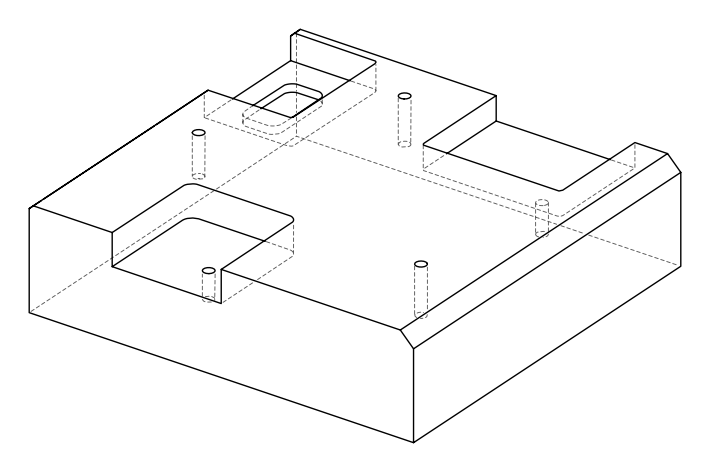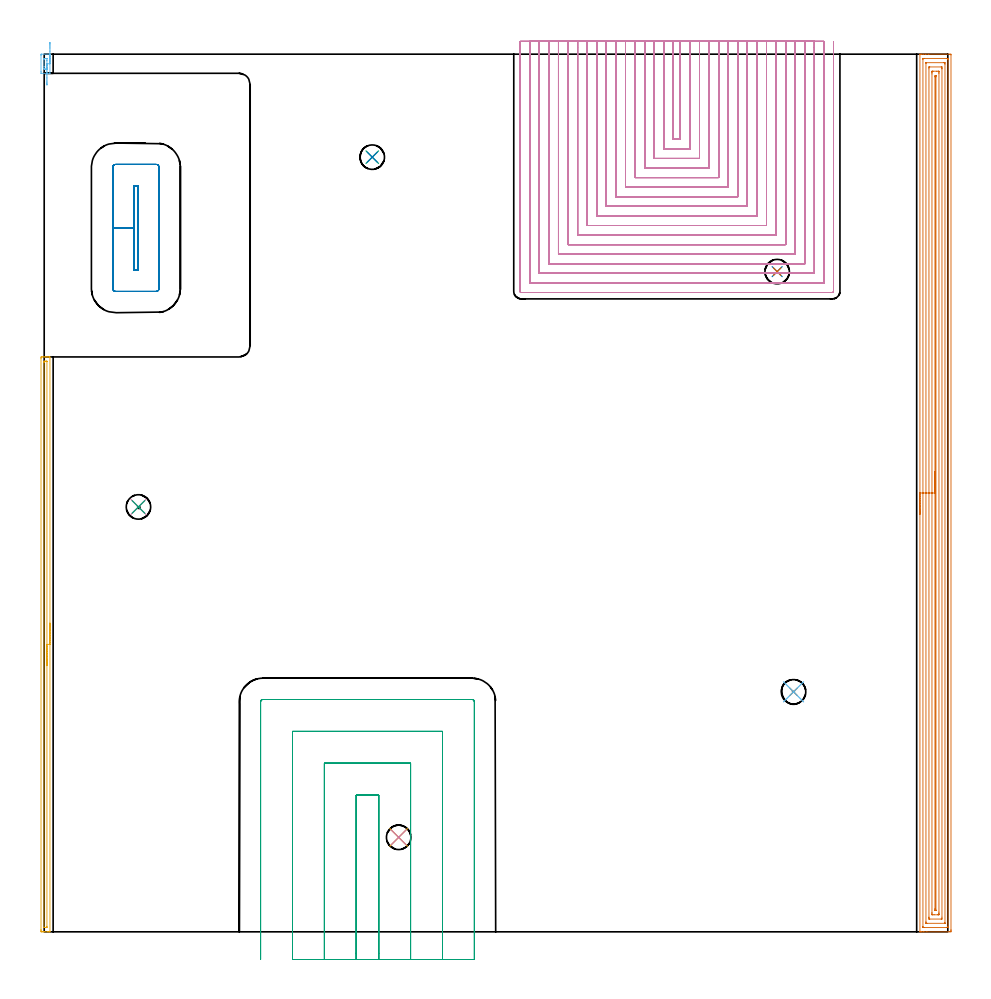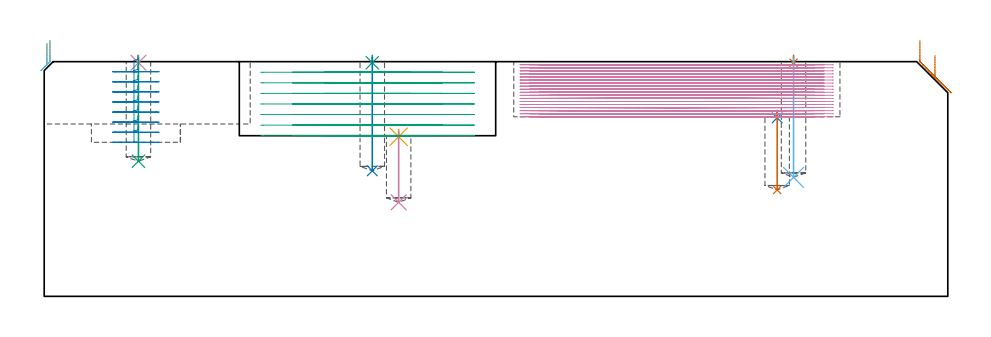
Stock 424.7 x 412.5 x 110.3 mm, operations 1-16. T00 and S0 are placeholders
(PLAN: 17 operations, 5 tool changes, 353.3 min)
(1 SPOT_DRILL | STEP1POCKET | NXT0321_9005460120000 | 0.03 min | 2 mm3)
(2 SPOT_DRILL_1 | STEP1POCKET_1 | NXT0321_9005460120000 | 0.03 min | 2819 mm3)
(3 SPOT_DRILL_2 | STEP1POCKET_2 | NXT0321_9005460120000 | 0.03 min | 1 mm3)
(4 SPOT_DRILL_3 | STEP1POCKET_3 | NXT0321_9005460120000 | 0.03 min | 1 mm3)
(5 SPOT_DRILL_4 | STEP1POCKET_4 | NXT0321_9005460120000 | 0.04 min | 3821 mm3)
(6 DRILL_BLIND_HOLE_INTO_CENTER | STEP1POCKET | NXT0301_086 | 0.23 min | 5484 mm3)
(7 DRILL_BLIND_HOLE_INTO_CENTER_1 | STEP1POCKET_1 | NXT0301_086 | 0.15 min | 3498 mm3)
(8 DRILL_BLIND_HOLE_INTO_CENTER_2 | STEP1POCKET_2 | NXT0301_086 | 0.21 min | 5160 mm3)
(9 DRILL_BLIND_HOLE_INTO_CENTER_3 | STEP1POCKET_3 | NXT0301_086 | 0.2 min | 4694 mm3)
(10 DRILL_BLIND_HOLE_INTO_CENTER_4 | STEP1POCKET_4 | NXT0301_086 | 0.14 min | 3181 mm3)
(11 AREA_MILL | FG_CHAMFER_SURFACE | UGT0205_001 | 4.49 min | 2407 mm3)
(12 AREA_MILL_1 | FG_CHAMFER_SURFACE_1 | UGT0205_001 | 0.31 min | 106 mm3)
(13 AREA_MILL_2 | FG_CHAMFER_SURFACE_2 | UGT0205_001 | 20 min | 43965 mm3)
(14 MILL_RECTANGULAR_POCKET | POCKET_RECTANGULAR_STRAIGHT | UGT0201_094 | Follow Part, ap 5, ae 75% | 5.05 min | 122067 mm3)
(15 MILL_SLOT | SLOT_PARTIAL_RECTANGULAR | UGT0201_094 | Follow Part, ap 5, ae 75% | 19.3 min | 494162 mm3)
(16 MILL_SLOT_1 | SLOT_PARTIAL_RECTANGULAR_1 | NXT0201_008 | Follow Part, ap 1.5, ae 75% | 237.23 min | 453606 mm3)
(17 MILL_SLOT_2 | SLOT_PARTIAL_RECTANGULAR_2 | NXT0201_013 | Follow Part, ap 2.5, ae 75% | 65.87 min | 283381 mm3)
(TOOL NXT0321_9005460120000 | NC Spot Drill, 142deg, 12mm, Carbide, Uncoated | D12 PA142 FL30 Z2)
(TOOL NXT0301_086 | Carbide Drill 11.5mm [860.1-1150-035A1-MM 2214] | D11.5 PA140 FL55 Z2)
(TOOL UGT0205_001 | Chamfer Mill 20 x 3 x 45 deg. | D20 FL50 Z2)
(TOOL UGT0201_094 | End mill 20 mm | D20 FL38 Z4)
(TOOL NXT0201_008 | ENDMILL 6mm [2P460-0600-NA 1630] | D6 FL26 Z6)
(TOOL NXT0201_013 | ENDMILL 10mm | D10 FL30 Z4)
(OP 1 SPOT_DRILL)
G17 G21 G94 G90
T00 M6
G54
G17 G0 G90 X352.2 Y112.8 S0 M3
G43 Z120.3 H0
G94 G81 G98 Z109.805 F250. R113.3
G80
M5
M2
(OP 2 SPOT_DRILL_1)
G17 G21 G94 G90
T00 M6
G54
G17 G0 G90 X344.5 Y310.3 S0 M3
G43 Z120.3 H0
G94 G81 G98 Z83.905 F250. R87.4
G80
M5
M2
(OP 3 SPOT_DRILL_2)
G17 G21 G94 G90
T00 M6
G54
G17 G0 G90 X154.2 Y364.1 S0 M3
G43 Z120.3 H0
G94 G81 G98 Z109.805 F250. R113.3
G80
M5
M2
(OP 4 SPOT_DRILL_3)
G17 G21 G94 G90
T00 M6
G54
G17 G0 G90 X44.3 Y199.7 S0 M3
G43 Z120.3 H0
G94 G81 G98 Z109.805 F250. R113.3
G80
M5
M2
(OP 5 SPOT_DRILL_4)
G17 G21 G94 G90
T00 M6
G54
G17 G0 G90 X166.6 Y44.4 S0 M3
G43 Z120.3 H0
G94 G81 G98 Z75.005 F250. R78.5
G80
M5
M2
(OP 6 DRILL_BLIND_HOLE_INTO_CENTER)
G17 G21 G94 G90
T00 M6
G54
G17 G0 G90 X352.2 Y112.8 S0 M3
G43 Z120.3 H1
G94 G81 G98 Z55.9 F250. R112.3
G80
M5
M2
(OP 7 DRILL_BLIND_HOLE_INTO_CENTER_1)
G17 G21 G94 G90
T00 M6
G54
G17 G0 G90 X344.5 Y310.3 S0 M3
G43 Z120.3 H1
G94 G81 G98 Z50. F250. R86.4
G80
M5
M2
(OP 8 DRILL_BLIND_HOLE_INTO_CENTER_2)
G17 G21 G94 G90
T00 M6
G54
G17 G0 G90 X154.2 Y364.1 S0 M3
G43 Z120.3 H1
G94 G81 G98 Z59. F250. R112.3
G80
M5
M2
(OP 9 DRILL_BLIND_HOLE_INTO_CENTER_3)
G17 G21 G94 G90
T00 M6
G54
G17 G0 G90 X44.3 Y199.7 S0 M3
G43 Z120.3 H1
G94 G81 G98 Z63.5 F250. R112.3
G80
M5
M2
(OP 10 DRILL_BLIND_HOLE_INTO_CENTER_4)
G17 G21 G94 G90
T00 M6
G54
G17 G0 G90 X166.6 Y44.4 S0 M3
G43 Z120.3 H1
G94 G81 G98 Z44.2 F250. R77.5
G80
M5
M2
(OP 11 AREA_MILL)
G17 G21 G94 G90
T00 M6
G54
G17 G0 G90 X2.7 Y145.1 S1061 M3
G43 Z120.3 H0
G94 G1 Y145.062 Z119.428 F250.
Y144.948 Z118.563
Y144.759 Z117.712
Y144.497 Z116.88
Y144.163 Z116.074
Y143.76 Z115.3
Y143.292 Z114.564
Y142.76 Z113.872
Y142.171 Z113.229
Y141.528 Z112.64
Y140.836 Z112.108
Y140.1 Z111.64
Y139.326 Z111.237
Y138.52 Z110.903
Y137.688 Z110.641
Y136.836 Z110.452
Y135.972 Z110.338
Y135.1 Z110.3
Y0.174
X2.697 Y0.01 Z110.288
X2.565 Y0.002 Z110.157
X2.426 Y0. Z110.026
X2.155 Z109.755
X1.474 Z109.069
X0.259 Z107.856
X-0.274 Z107.32
X-0.882 Z106.713
X-1.149 Y0.001 Z106.447
X-1.368 Y0.004 Z106.227
X-1.492 Y0.01 Z106.104
X-1.497 Y0.265 Z106.101
X-1.5 Y0.621 Z106.1
Y0.98
X-1.499 Y269.579 Z106.101
X-1.497 Y269.935
X-1.492 Y270.19 Z106.103
X-1.149 Y270.2 Z106.447
X-0.882 Z106.713
X-0.274 Z107.32
X0.26 Z107.856
X0.6 Z108.196
X1.134 Z108.73
X1.474 Z109.069
X2.156 Z109.755
X2.426 Z110.026
X2.565 Y270.198 Z110.157
X2.697 Y270.19 Z110.288
X2.7 Y270.026 Z110.3
Y135.1
X1.286 Z108.886
X1.285 Y2.601 Z108.885
X1.284 Y2.408 Z108.884
X1.28 Y2.058 Z108.88
X1.279 Y2.022 Z108.879
X1.238 Y2.01 Z108.838
X1.132 Y2.005 Z108.732
X0.998 Y2.001 Z108.598
X0.6 Y2. Z108.2
X0.125 Z107.725
X-0.034 Y2.003 Z107.566
X-0.065 Y2.006 Z107.535
X-0.076 Y2.01 Z107.524
X-0.079 Y2.018 Z107.521
X-0.082 Y2.055 Z107.518
X-0.085 Y2.214 Z107.515
Y267.599
X-0.084 Y267.792 Z107.516
X-0.08 Y268.142 Z107.52
X-0.079 Y268.178 Z107.521
X-0.038 Y268.19 Z107.562
X0.068 Y268.195 Z107.668
X0.202 Y268.199 Z107.802
X0.6 Y268.2 Z108.2
X1.076 Z108.676
X1.234 Y268.197 Z108.834
X1.265 Y268.194 Z108.865
X1.276 Y268.19 Z108.876
X1.279 Y268.182 Z108.879
X1.282 Y268.145 Z108.882
X1.285 Y267.986 Z108.885
X1.286 Y135.1 Z108.886
Y134.228 Z108.924
Y133.364 Z109.038
Y132.512 Z109.226
Y131.68 Z109.489
Y130.874 Z109.823
Y130.1 Z110.225
Y129.364 Z110.694
Y128.672 Z111.225
Y128.029 Z111.815
Y127.44 Z112.458
Y126.908 Z113.15
Y126.44 Z113.886
Y126.037 Z114.66
Y125.703 Z115.466
Y125.441 Z116.298
Y125.252 Z117.149
Y125.138 Z118.014
Y125.1 Z118.886
G0 Z120.3
M5
M2
(OP 12 AREA_MILL_1)
G17 G21 G94 G90
T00 M6
G54
G17 G0 G90 X2.7 Y418. S1061 M3
G43 Z120.3 H0
G94 G1 Y417.962 Z119.428 F250.
Y417.848 Z118.563
Y417.659 Z117.712
Y417.397 Z116.88
Y417.063 Z116.074
Y416.66 Z115.3
Y416.192 Z114.564
Y415.66 Z113.872
Y415.071 Z113.229
Y414.428 Z112.64
Y413.736 Z112.108
Y413. Z111.64
Y412.226 Z111.237
Y411.42 Z110.903
Y410.588 Z110.641
Y409.737 Z110.452
Y408.872 Z110.338
Y408. Z110.3
Y403.571
X2.696 Y403.51 Z110.29
X2.588 Y403.5 Z110.186
X-1.371 Z106.227
X-1.492 Y403.51 Z106.105
X-1.499 Y403.601 Z106.099
X-1.5 Y404.37 Z106.1
Y411.987
X-1.498 Y412.253 Z106.102
X-1.491 Y412.498 Z106.106
X-1.288 Y412.5 Z106.311
X-1.149 Z106.449
X2.589 Y412.499 Z110.187
X2.696 Y412.49 Z110.29
X2.7 Y412.429 Z110.3
Y408.
X1.286 Z108.886
Y405.976
X1.285 Y405.785 Z108.885
X1.283 Y405.612 Z108.883
X1.281 Y405.526 Z108.881
X1.28 Y405.513 Z108.88
X1.243 Y405.509 Z108.843
X1.163 Y405.505 Z108.763
X0.881 Y405.5 Z108.481
X0.6 Y405.501 Z108.2
X0.004 Y405.503 Z107.604
X-0.055 Y405.51 Z107.545
X-0.079 Y405.515 Z107.521
X-0.082 Y405.59 Z107.518
X-0.084 Y405.785 Z107.516
X-0.086 Y406.48 Z107.514
Y406.671
Y410.024
X-0.085 Y410.215 Z107.515
X-0.083 Y410.388 Z107.517
X-0.081 Y410.474 Z107.519
X-0.08 Y410.487 Z107.52
X-0.043 Y410.491 Z107.557
X0.037 Y410.495 Z107.637
X0.319 Y410.499 Z107.919
X0.6 Z108.2
X1.196 Y410.497 Z108.796
X1.255 Y410.49 Z108.855
X1.279 Y410.485 Z108.879
X1.282 Y410.41 Z108.882
X1.284 Y410.215 Z108.884
X1.286 Y409.52 Z108.886
Y409.329
Y408.
Y407.128 Z108.924
Y406.264 Z109.038
Y405.412 Z109.226
Y404.58 Z109.489
Y403.774 Z109.823
Y403. Z110.225
Y402.264 Z110.694
Y401.572 Z111.225
Y400.929 Z111.815
Y400.34 Z112.458
Y399.808 Z113.15
Y399.34 Z113.886
Y398.937 Z114.659
Y398.603 Z115.465
Y398.341 Z116.297
Y398.152 Z117.149
Y398.038 Z118.014
Y398. Z118.886
G0 Z120.3
M5
M2
(OP 13 AREA_MILL_2)
G17 G21 G94 G90
T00 M6
G54
G17 G0 G90 X411.6 Y196.25 S1061 M3
G43 Z120.3 H0
G94 G1 Y196.288 Z119.428 F250.
Y196.402 Z118.563
Y196.591 Z117.712
Y196.853 Z116.88
Y197.187 Z116.074
Y197.59 Z115.3
Y198.058 Z114.564
Y198.59 Z113.872
Y199.179 Z113.229
Y199.822 Z112.639
Y200.514 Z112.108
Y201.25 Z111.64
Y202.024 Z111.237
Y202.83 Z110.903
Y203.662 Z110.641
Y204.513 Z110.452
Y205.378 Z110.338
Y206.25 Z110.3
Y412.32
X411.603 Y412.49 Z110.288
X411.662 Y412.493 Z110.23
X412.089 Y412.5 Z109.811
X412.379 Z109.521
X413.099 Z108.797
X414.351 Z107.546
X415.776 Z106.119
X425.594 Z96.304
X425.862 Y412.498 Z96.036
X426.192 Y412.49 Z95.706
X426.199 Y412.16 Z95.699
X426.2 Y0.914 Z95.7
X426.199 Y0.627 Z95.701
X426.194 Y0.026 Z95.704
X426.192 Y0.007 Z95.706
X425.594 Y0. Z96.304
X414.884 Z107.011
X413.459 Z108.438
X413.099 Z108.797
X412.379 Z109.521
X412.089 Z109.811
X411.664 Z110.227
X411.624 Z110.266
X411.603 Y0.008 Z110.288
X411.6 Y0.18 Z110.3
Y206.25
X413.014 Z108.886
Y410.169
X413.016 Y410.254 Z108.884
X413.021 Y410.422 Z108.879
X413.027 Y410.491 Z108.873
X413.047 Y410.494 Z108.853
X413.099 Y410.497 Z108.801
X413.577 Y410.5 Z108.323
X424.287 Z97.613
X424.701 Y410.497 Z97.199
X424.76 Y410.494 Z97.14
X424.772 Y410.491 Z97.128
X424.779 Y410.45 Z97.121
X424.783 Y410.338 Z97.117
X424.785 Y410.169 Z97.115
X424.786 Y410.085 Z97.114
X424.785 Y2.331 Z97.115
X424.784 Y2.246 Z97.116
X424.779 Y2.078 Z97.121
X424.773 Y2.009 Z97.127
X424.752 Y2.006 Z97.148
X424.701 Y2.003 Z97.199
X424.223 Y2. Z97.677
X413.513 Z108.387
X413.099 Y2.003 Z108.801
X413.04 Y2.006 Z108.86
X413.028 Y2.009 Z108.872
X413.021 Y2.05 Z108.879
X413.017 Y2.162 Z108.883
X413.015 Y2.331 Z108.885
X413.014 Y2.415 Z108.886
Y206.25
X414.428 Z107.472
X414.429 Y408.297 Z107.471
X414.43 Y408.411 Z107.47
X414.432 Y408.467 Z107.468
X414.435 Y408.487 Z107.465
X414.478 Y408.49 Z107.422
X414.682 Y408.499 Z107.218
X422.916 Y408.5 Z98.984
X423.119 Y408.498 Z98.781
X423.254 Y408.495 Z98.646
X423.357 Y408.49 Z98.543
X423.365 Y408.447 Z98.535
X423.367 Y408.297 Z98.533
X423.371 Y407.841 Z98.529
Y4.203
X423.37 Y4.089 Z98.53
X423.368 Y4.033 Z98.532
X423.365 Y4.013 Z98.535
X423.322 Y4.01 Z98.578
X423.118 Y4.001 Z98.782
X414.884 Y4. Z107.016
X414.681 Y4.002 Z107.219
X414.546 Y4.005 Z107.354
X414.443 Y4.01 Z107.457
X414.435 Y4.053 Z107.465
X414.433 Y4.203 Z107.467
X414.429 Y4.659 Z107.471
X414.428 Y206.25 Z107.472
X415.843 Z106.057
Y405.615
X415.847 Y406.437 Z106.053
X415.849 Y406.488 Z106.051
X415.896 Y406.492 Z106.004
X416.006 Y406.497 Z105.894
X416.227 Y406.499 Z105.673
X421.577 Z100.323
X421.795 Y406.497 Z100.105
X421.904 Y406.492 Z99.996
X421.95 Y406.488 Z99.95
X421.952 Y406.449 Z99.948
X421.957 Y405.681 Z99.943
Y405.615
Y6.885
X421.953 Y6.063 Z99.947
X421.951 Y6.012 Z99.949
X421.904 Y6.008 Z99.996
X421.794 Y6.003 Z100.106
X421.573 Y6.001 Z100.327
X416.223 Z105.677
X416.005 Y6.003 Z105.895
X415.896 Y6.008 Z106.004
X415.85 Y6.012 Z106.05
X415.848 Y6.051 Z106.052
X415.843 Y6.819 Z106.057
Y6.885
Y206.25
X417.257 Z104.643
Y403.237
X417.258 Y403.827 Z104.642
X417.26 Y404.129 Z104.64
X417.264 Y404.435 Z104.636
X417.273 Y404.491 Z104.627
X417.309 Y404.493 Z104.591
X417.393 Y404.497 Z104.507
X417.561 Y404.499 Z104.339
X417.782 Y404.5 Z104.118
X419.567 Z102.333
X420.239 Y404.498 Z101.661
X420.463 Y404.496 Z101.437
X420.527 Y404.49 Z101.373
X420.536 Y404.472 Z101.364
X420.539 Y404.42 Z101.361
X420.542 Y403.827 Z101.358
X420.543 Y403.522 Z101.357
Y9.263
X420.542 Y8.673 Z101.358
X420.54 Y8.371 Z101.36
X420.536 Y8.065 Z101.364
X420.527 Y8.009 Z101.373
X420.49 Y8.006 Z101.41
X420.407 Y8.003 Z101.493
X420.239 Y8.001 Z101.661
X420.018 Y8. Z101.882
X418.233 Z103.667
X417.561 Y8.002 Z104.339
X417.337 Y8.004 Z104.563
X417.273 Y8.01 Z104.627
X417.264 Y8.028 Z104.636
X417.261 Y8.08 Z104.639
X417.258 Y8.673 Z104.642
X417.257 Y8.978 Z104.643
Y206.25
X418.671 Z103.229
X418.672 Y401.82 Z103.228
X418.673 Y402.039 Z103.227
X418.678 Y402.487 Z103.222
X418.891 Y402.495 Z103.009
X419.081 Y402.49 Z102.819
X419.122 Y402.487 Z102.778
X419.124 Y402.416 Z102.776
X419.127 Y402.258 Z102.773
X419.129 Y402.039 Z102.771
Y401.821
Y10.328
X419.127 Y10.057 Z102.773
X419.125 Y10.024 Z102.775
X419.123 Y10.015 Z102.777
X419.1 Y10.01 Z102.8
X418.996 Y10.004 Z102.904
X418.913 Y10.002 Z102.987
X418.719 Y10.01 Z103.181
X418.678 Y10.013 Z103.222
X418.676 Y10.084 Z103.224
X418.673 Y10.242 Z103.227
X418.672 Y10.461 Z103.228
X418.671 Y10.92 Z103.229
Y206.25
Y207.122 Z103.267
Y207.986 Z103.381
Y208.838 Z103.57
Y209.67 Z103.832
Y210.476 Z104.166
Y211.25 Z104.569
Y211.986 Z105.037
Y212.678 Z105.568
Y213.321 Z106.158
Y213.91 Z106.801
Y214.441 Z107.493
Y214.91 Z108.229
Y215.313 Z109.003
Y215.647 Z109.809
Y215.909 Z110.641
Y216.098 Z111.492
Y216.212 Z112.357
Y216.25 Z113.229
G0 Z120.3
M5
M2
(OP 14 MILL_RECTANGULAR_POCKET)
G17 G21 G94 G90
T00 M6
G54
G17 G0 G90 X44. Y343.473 S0 M3
G43 Z120.3 H0
Z113.3
G94 G1 Y350.7 Z111.364 F250.
X42.2 Z110.881
Y330.85 Z105.562
Y311. F500.
X44.
Y350.7
X42.2
Y330.85
X32.2
Y302.4
G3 X33.6 Y301. R1.4
G1 X52.6
G3 X54. Y302.4 R1.4
G1 Y359.3
G3 X52.6 Y360.7 R1.4
G1 X33.6
G3 X32.2 Y359.3 R1.4
G1 Y330.85
Y329.85
G0 X44. Y343.473 Z108.562
G1 Y350.7 Z106.626 F250.
X42.2 Z106.144
Y330.85 Z100.825
Y311. F500.
X44.
Y350.7
X42.2
Y330.85
X32.2
Y302.4
G3 X33.6 Y301. R1.4
G1 X52.6
G3 X54. Y302.4 R1.4
G1 Y359.3
G3 X52.6 Y360.7 R1.4
G1 X33.6
G3 X32.2 Y359.3 R1.4
G1 Y330.85
Y329.85
G0 X44. Y343.473 Z103.825
G1 Y350.7 Z101.889 F250.
X42.2 Z101.406
Y330.85 Z96.087
Y311. F500.
X44.
Y350.7
X42.2
Y330.85
X32.2
Y302.4
G3 X33.6 Y301. R1.4
G1 X52.6
G3 X54. Y302.4 R1.4
G1 Y359.3
G3 X52.6 Y360.7 R1.4
G1 X33.6
G3 X32.2 Y359.3 R1.4
G1 Y330.85
Y329.85
G0 X44. Y343.473 Z99.087
G1 Y350.7 Z97.151 F250.
X42.2 Z96.669
Y330.85 Z91.35
Y311. F500.
X44.
Y350.7
X42.2
Y330.85
X32.2
Y302.4
G3 X33.6 Y301. R1.4
G1 X52.6
G3 X54. Y302.4 R1.4
G1 Y359.3
G3 X52.6 Y360.7 R1.4
G1 X33.6
G3 X32.2 Y359.3 R1.4
G1 Y330.85
Y329.85
G0 X44. Y343.473 Z94.35
G1 Y350.7 Z92.414 F250.
X42.2 Z91.931
Y330.85 Z86.612
Y311. F500.
X44.
Y350.7
X42.2
Y330.85
X32.2
Y302.4
G3 X33.6 Y301. R1.4
G1 X52.6
G3 X54. Y302.4 R1.4
G1 Y359.3
G3 X52.6 Y360.7 R1.4
G1 X33.6
G3 X32.2 Y359.3 R1.4
G1 Y330.85
Y329.85
G0 X44. Y343.473 Z89.612
G1 Y350.7 Z87.676 F250.
X42.2 Z87.194
Y330.85 Z81.875
Y311. F500.
X44.
Y350.7
X42.2
Y330.85
X32.2
Y302.4
G3 X33.6 Y301. R1.4
G1 X52.6
G3 X54. Y302.4 R1.4
G1 Y359.3
G3 X52.6 Y360.7 R1.4
G1 X33.6
G3 X32.2 Y359.3 R1.4
G1 Y330.85
Y329.85
G0 X44. Y343.473 Z84.875
G1 Y350.7 Z82.939 F250.
X42.2 Z82.456
Y330.85 Z77.137
Y311. F500.
X44.
Y350.7
X42.2
Y330.85
X32.2
Y302.4
G3 X33.6 Y301. R1.4
G1 X52.6
G3 X54. Y302.4 R1.4
G1 Y359.3
G3 X52.6 Y360.7 R1.4
G1 X33.6
G3 X32.2 Y359.3 R1.4
G1 Y330.85
Y329.85
G0 X44. Y343.473 Z80.137
G1 Y350.7 Z78.201 F250.
X42.2 Z77.719
Y330.85 Z72.4
Y311. F500.
X44.
Y350.7
X42.2
Y330.85
X32.2
Y302.4
G3 X33.6 Y301. R1.4
G1 X52.6
G3 X54. Y302.4 R1.4
G1 Y359.3
G3 X52.6 Y360.7 R1.4
G1 X33.6
G3 X32.2 Y359.3 R1.4
G1 Y330.85
Y329.85
G0 Z120.3
M5
M2
(OP 15 MILL_SLOT)
G17 G21 G94 G90
T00 M6
G54
G17 G0 G90 X157.2 Y-13. S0 M3
G43 Z120.3 H0
Z105.328
G94 G1 Y-10. F250.
Y64.2 F500.
X146.7
Y-10.
Y-13. F250.
X172.2
Y-10.
Y79.2 F500.
X131.7
Y-10.
Y-13. F250.
X187.2
Y-10.
Y94.2 F500.
X116.7
Y-10.
Y-13. F250.
X202.2
Y-10.
Y108.1 F500.
G3 X201.1 Y109.2 R1.1
G1 X102.8
G3 X101.7 Y108.1 R1.1
G1 Y-10.
Y-13. F250.
G0 X157.2 Z100.357
G1 Y-10.
Y64.2 F500.
X146.7
Y-10.
Y-13. F250.
X172.2
Y-10.
Y79.2 F500.
X131.7
Y-10.
Y-13. F250.
X187.2
Y-10.
Y94.2 F500.
X116.7
Y-10.
Y-13. F250.
X202.2
Y-10.
Y108.1 F500.
G3 X201.1 Y109.2 R1.1
G1 X102.8
G3 X101.7 Y108.1 R1.1
G1 Y-10.
Y-13. F250.
G0 X157.2 Z95.386
G1 Y-10.
Y64.2 F500.
X146.7
Y-10.
Y-13. F250.
X172.2
Y-10.
Y79.2 F500.
X131.7
Y-10.
Y-13. F250.
X187.2
Y-10.
Y94.2 F500.
X116.7
Y-10.
Y-13. F250.
X202.2
Y-10.
Y108.1 F500.
G3 X201.1 Y109.2 R1.1
G1 X102.8
G3 X101.7 Y108.1 R1.1
G1 Y-10.
Y-13. F250.
G0 X157.2 Z90.414
G1 Y-10.
Y64.2 F500.
X146.7
Y-10.
Y-13. F250.
X172.2
Y-10.
Y79.2 F500.
X131.7
Y-10.
Y-13. F250.
X187.2
Y-10.
Y94.2 F500.
X116.7
Y-10.
Y-13. F250.
X202.2
Y-10.
Y108.1 F500.
G3 X201.1 Y109.2 R1.1
G1 X102.8
G3 X101.7 Y108.1 R1.1
G1 Y-10.
Y-13. F250.
G0 X157.2 Z85.443
G1 Y-10.
Y64.2 F500.
X146.7
Y-10.
Y-13. F250.
X172.2
Y-10.
Y79.2 F500.
X131.7
Y-10.
Y-13. F250.
X187.2
Y-10.
Y94.2 F500.
X116.7
Y-10.
Y-13. F250.
X202.2
Y-10.
Y108.1 F500.
G3 X201.1 Y109.2 R1.1
G1 X102.8
G3 X101.7 Y108.1 R1.1
G1 Y-10.
Y-13. F250.
G0 X157.2 Z80.471
G1 Y-10.
Y64.2 F500.
X146.7
Y-10.
Y-13. F250.
X172.2
Y-10.
Y79.2 F500.
X131.7
Y-10.
Y-13. F250.
X187.2
Y-10.
Y94.2 F500.
X116.7
Y-10.
Y-13. F250.
X202.2
Y-10.
Y108.1 F500.
G3 X201.1 Y109.2 R1.1
G1 X102.8
G3 X101.7 Y108.1 R1.1
G1 Y-10.
Y-13. F250.
G0 X157.2 Z75.5
G1 Y-10.
Y64.2 F500.
X146.7
Y-10.
Y-13. F250.
X172.2
Y-10.
Y79.2 F500.
X131.7
Y-10.
Y-13. F250.
X187.2
Y-10.
Y94.2 F500.
X116.7
Y-10.
Y-13. F250.
X202.2
Y-10.
Y108.1 F500.
G3 X201.1 Y109.2 R1.1
G1 X102.8
G3 X101.7 Y108.1 R1.1
G1 Y-10.
Y-13. F250.
G0 Z120.3
M5
M2
(OP 16 MILL_SLOT_1)
G17 G21 G94 G90
T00 M6
G54
G17 G0 G90 X295.7 Y418.5 S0 M3
G43 Z120.3 H1
Z108.861
G94 G1 Y415.5 F250.
Y372.5 F500.
X299.
Y415.5
Y418.5 F250.
X291.2
Y415.5
Y368. F500.
X303.5
Y415.5
Y418.5 F250.
X286.7
Y415.5
Y363.5 F500.
X308.
Y415.5
Y418.5 F250.
X282.2
Y415.5
Y359. F500.
X312.5
Y415.5
Y418.5 F250.
X277.7
Y415.5
Y354.5 F500.
X317.
Y415.5
Y418.5 F250.
X273.2
Y415.5
Y350. F500.
X321.5
Y415.5
Y418.5 F250.
X268.7
Y415.5
Y345.5 F500.
X326.
Y415.5
Y418.5 F250.
X264.2
Y415.5
Y341. F500.
X330.5
Y415.5
Y418.5 F250.
X259.7
Y415.5
Y336.5 F500.
X335.
Y415.5
Y418.5 F250.
X255.2
Y415.5
Y332. F500.
X339.5
Y415.5
Y418.5 F250.
X250.7
Y415.5
Y327.5 F500.
X344.
Y415.5
Y418.5 F250.
X246.2
Y415.5
Y323. F500.
X348.5
Y415.5
Y418.5 F250.
X241.7
Y415.5
Y318.5 F500.
X353.
Y415.5
Y418.5 F250.
X237.2
Y415.5
Y314. F500.
X357.5
Y415.5
Y418.5 F250.
X232.7
Y415.5
Y309.5 F500.
X341.619
X344.619 F250.
X344.38
X347.38
X362. F500.
Y415.5
Y418.5 F250.
X228.2
Y415.5
Y305. F500.
X366.5
Y415.5
Y418.5 F250.
X223.7
Y415.5
Y301. F500.
G3 X224.2 Y300.5 R0.5
G1 X370.5
G3 X371. Y301. R0.5
G1 Y415.5
Y418.5 F250.
G0 X295.7 Z107.422
G1 Y415.5
Y372.5 F500.
X299.
Y415.5
Y418.5 F250.
X291.2
Y415.5
Y368. F500.
X303.5
Y415.5
Y418.5 F250.
X286.7
Y415.5
Y363.5 F500.
X308.
Y415.5
Y418.5 F250.
X282.2
Y415.5
Y359. F500.
X312.5
Y415.5
Y418.5 F250.
X277.7
Y415.5
Y354.5 F500.
X317.
Y415.5
Y418.5 F250.
X273.2
Y415.5
Y350. F500.
X321.5
Y415.5
Y418.5 F250.
X268.7
Y415.5
Y345.5 F500.
X326.
Y415.5
Y418.5 F250.
X264.2
Y415.5
Y341. F500.
X330.5
Y415.5
Y418.5 F250.
X259.7
Y415.5
Y336.5 F500.
X335.
Y415.5
Y418.5 F250.
X255.2
Y415.5
Y332. F500.
X339.5
Y415.5
Y418.5 F250.
X250.7
Y415.5
Y327.5 F500.
X344.
Y415.5
Y418.5 F250.
X246.2
Y415.5
Y323. F500.
X348.5
Y415.5
Y418.5 F250.
X241.7
Y415.5
Y318.5 F500.
X353.
Y415.5
Y418.5 F250.
X237.2
Y415.5
Y314. F500.
X357.5
Y415.5
Y418.5 F250.
X232.7
Y415.5
Y309.5 F500.
X341.619
X344.619 F250.
X344.38
X347.38
X362. F500.
Y415.5
Y418.5 F250.
X228.2
Y415.5
Y305. F500.
X366.5
Y415.5
Y418.5 F250.
X223.7
Y415.5
Y301. F500.
G3 X224.2 Y300.5 R0.5
G1 X370.5
G3 X371. Y301. R0.5
G1 Y415.5
Y418.5 F250.
G0 X295.7 Z105.983
G1 Y415.5
Y372.5 F500.
X299.
Y415.5
Y418.5 F250.
X291.2
Y415.5
Y368. F500.
X303.5
Y415.5
Y418.5 F250.
X286.7
Y415.5
Y363.5 F500.
X308.
Y415.5
Y418.5 F250.
X282.2
Y415.5
Y359. F500.
X312.5
Y415.5
Y418.5 F250.
X277.7
Y415.5
Y354.5 F500.
X317.
Y415.5
Y418.5 F250.
X273.2
Y415.5
Y350. F500.
X321.5
Y415.5
Y418.5 F250.
X268.7
Y415.5
Y345.5 F500.
X326.
Y415.5
Y418.5 F250.
X264.2
Y415.5
Y341. F500.
X330.5
Y415.5
Y418.5 F250.
X259.7
Y415.5
Y336.5 F500.
X335.
Y415.5
Y418.5 F250.
X255.2
Y415.5
Y332. F500.
X339.5
Y415.5
Y418.5 F250.
X250.7
Y415.5
Y327.5 F500.
X344.
Y415.5
Y418.5 F250.
X246.2
Y415.5
Y323. F500.
X348.5
Y415.5
Y418.5 F250.
X241.7
Y415.5
Y318.5 F500.
X353.
Y415.5
Y418.5 F250.
X237.2
Y415.5
Y314. F500.
X357.5
Y415.5
Y418.5 F250.
X232.7
Y415.5
Y309.5 F500.
X341.619
X344.619 F250.
X344.38
X347.38
X362. F500.
Y415.5
Y418.5 F250.
X228.2
Y415.5
Y305. F500.
X366.5
Y415.5
Y418.5 F250.
X223.7
Y415.5
Y301. F500.
G3 X224.2 Y300.5 R0.5
G1 X370.5
G3 X371. Y301. R0.5
G1 Y415.5
Y418.5 F250.
G0 X295.7 Z104.544
G1 Y415.5
Y372.5 F500.
X299.
Y415.5
Y418.5 F250.
X291.2
Y415.5
Y368. F500.
X303.5
Y415.5
Y418.5 F250.
X286.7
Y415.5
Y363.5 F500.
X308.
Y415.5
Y418.5 F250.
X282.2
Y415.5
Y359. F500.
X312.5
Y415.5
Y418.5 F250.
X277.7
Y415.5
Y354.5 F500.
X317.
Y415.5
Y418.5 F250.
X273.2
Y415.5
Y350. F500.
X321.5
Y415.5
Y418.5 F250.
X268.7
Y415.5
Y345.5 F500.
X326.
Y415.5
Y418.5 F250.
X264.2
Y415.5
Y341. F500.
X330.5
Y415.5
Y418.5 F250.
X259.7
Y415.5
Y336.5 F500.
X335.
Y415.5
Y418.5 F250.
X255.2
Y415.5
Y332. F500.
X339.5
Y415.5
Y418.5 F250.
X250.7
Y415.5
Y327.5 F500.
X344.
Y415.5
Y418.5 F250.
X246.2
Y415.5
Y323. F500.
X348.5
Y415.5
Y418.5 F250.
X241.7
Y415.5
Y318.5 F500.
X353.
Y415.5
Y418.5 F250.
X237.2
Y415.5
Y314. F500.
X357.5
Y415.5
Y418.5 F250.
X232.7
Y415.5
Y309.5 F500.
X341.619
X344.619 F250.
X344.379
X347.379
X362. F500.
Y415.5
Y418.5 F250.
X228.2
Y415.5
Y305. F500.
X366.5
Y415.5
Y418.5 F250.
X223.7
Y415.5
Y301. F500.
G3 X224.2 Y300.5 R0.5
G1 X370.5
G3 X371. Y301. R0.5
G1 Y415.5
Y418.5 F250.
G0 X295.7 Z103.105
G1 Y415.5
Y372.5 F500.
X299.
Y415.5
Y418.5 F250.
X291.2
Y415.5
Y368. F500.
X303.5
Y415.5
Y418.5 F250.
X286.7
Y415.5
Y363.5 F500.
X308.
Y415.5
Y418.5 F250.
X282.2
Y415.5
Y359. F500.
X312.5
Y415.5
Y418.5 F250.
X277.7
Y415.5
Y354.5 F500.
X317.
Y415.5
Y418.5 F250.
X273.2
Y415.5
Y350. F500.
X321.5
Y415.5
Y418.5 F250.
X268.7
Y415.5
Y345.5 F500.
X326.
Y415.5
Y418.5 F250.
X264.2
Y415.5
Y341. F500.
X330.5
Y415.5
Y418.5 F250.
X259.7
Y415.5
Y336.5 F500.
X335.
Y415.5
Y418.5 F250.
X255.2
Y415.5
Y332. F500.
X339.5
Y415.5
Y418.5 F250.
X250.7
Y415.5
Y327.5 F500.
X344.
Y415.5
Y418.5 F250.
X246.2
Y415.5
Y323. F500.
X348.5
Y415.5
Y418.5 F250.
X241.7
Y415.5
Y318.5 F500.
X353.
Y415.5
Y418.5 F250.
X237.2
Y415.5
Y314. F500.
X357.5
Y415.5
Y418.5 F250.
X232.7
Y415.5
Y309.5 F500.
X341.619
X344.619 F250.
X344.379
X347.379
X362. F500.
Y415.5
Y418.5 F250.
X228.2
Y415.5
Y305. F500.
X366.5
Y415.5
Y418.5 F250.
X223.7
Y415.5
Y301. F500.
G3 X224.2 Y300.5 R0.5
G1 X370.5
G3 X371. Y301. R0.5
G1 Y415.5
Y418.5 F250.
G0 X295.7 Z101.667
G1 Y415.5
Y372.5 F500.
X299.
Y415.5
Y418.5 F250.
X291.2
Y415.5
Y368. F500.
X303.5
Y415.5
Y418.5 F250.
X286.7
Y415.5
Y363.5 F500.
X308.
Y415.5
Y418.5 F250.
X282.2
Y415.5
Y359. F500.
X312.5
Y415.5
Y418.5 F250.
X277.7
Y415.5
Y354.5 F500.
X317.
Y415.5
Y418.5 F250.
X273.2
Y415.5
Y350. F500.
X321.5
Y415.5
Y418.5 F250.
X268.7
Y415.5
Y345.5 F500.
X326.
Y415.5
Y418.5 F250.
X264.2
Y415.5
Y341. F500.
X330.5
Y415.5
Y418.5 F250.
X259.7
Y415.5
Y336.5 F500.
X335.
Y415.5
Y418.5 F250.
X255.2
Y415.5
Y332. F500.
X339.5
Y415.5
Y418.5 F250.
X250.7
Y415.5
Y327.5 F500.
X344.
Y415.5
Y418.5 F250.
X246.2
Y415.5
Y323. F500.
X348.5
Y415.5
Y418.5 F250.
X241.7
Y415.5
Y318.5 F500.
X353.
Y415.5
Y418.5 F250.
X237.2
Y415.5
Y314. F500.
X357.5
Y415.5
Y418.5 F250.
X232.7
Y415.5
Y309.5 F500.
X341.619
X344.619 F250.
X344.379
X347.379
X362. F500.
Y415.5
Y418.5 F250.
X228.2
Y415.5
Y305. F500.
X366.5
Y415.5
Y418.5 F250.
X223.7
Y415.5
Y301. F500.
G3 X224.2 Y300.5 R0.5
G1 X370.5
G3 X371. Y301. R0.5
G1 Y415.5
Y418.5 F250.
G0 X295.7 Z100.228
G1 Y415.5
Y372.5 F500.
X299.
Y415.5
Y418.5 F250.
X291.2
Y415.5
Y368. F500.
X303.5
Y415.5
Y418.5 F250.
X286.7
Y415.5
Y363.5 F500.
X308.
Y415.5
Y418.5 F250.
X282.2
Y415.5
Y359. F500.
X312.5
Y415.5
Y418.5 F250.
X277.7
Y415.5
Y354.5 F500.
X317.
Y415.5
Y418.5 F250.
X273.2
Y415.5
Y350. F500.
X321.5
Y415.5
Y418.5 F250.
X268.7
Y415.5
Y345.5 F500.
X326.
Y415.5
Y418.5 F250.
X264.2
Y415.5
Y341. F500.
X330.5
Y415.5
Y418.5 F250.
X259.7
Y415.5
Y336.5 F500.
X335.
Y415.5
Y418.5 F250.
X255.2
Y415.5
Y332. F500.
X339.5
Y415.5
Y418.5 F250.
X250.7
Y415.5
Y327.5 F500.
X344.
Y415.5
Y418.5 F250.
X246.2
Y415.5
Y323. F500.
X348.5
Y415.5
Y418.5 F250.
X241.7
Y415.5
Y318.5 F500.
X353.
Y415.5
Y418.5 F250.
X237.2
Y415.5
Y314. F500.
X357.5
Y415.5
Y418.5 F250.
X232.7
Y415.5
Y309.5 F500.
X341.619
X344.619 F250.
X344.38
X347.38
X362. F500.
Y415.5
Y418.5 F250.
X228.2
Y415.5
Y305. F500.
X366.5
Y415.5
Y418.5 F250.
X223.7
Y415.5
Y301. F500.
G3 X224.2 Y300.5 R0.5
G1 X370.5
G3 X371. Y301. R0.5
G1 Y415.5
Y418.5 F250.
G0 X295.7 Z98.789
G1 Y415.5
Y372.5 F500.
X299.
Y415.5
Y418.5 F250.
X291.2
Y415.5
Y368. F500.
X303.5
Y415.5
Y418.5 F250.
X286.7
Y415.5
Y363.5 F500.
X308.
Y415.5
Y418.5 F250.
X282.2
Y415.5
Y359. F500.
X312.5
Y415.5
Y418.5 F250.
X277.7
Y415.5
Y354.5 F500.
X317.
Y415.5
Y418.5 F250.
X273.2
Y415.5
Y350. F500.
X321.5
Y415.5
Y418.5 F250.
X268.7
Y415.5
Y345.5 F500.
X326.
Y415.5
Y418.5 F250.
X264.2
Y415.5
Y341. F500.
X330.5
Y415.5
Y418.5 F250.
X259.7
Y415.5
Y336.5 F500.
X335.
Y415.5
Y418.5 F250.
X255.2
Y415.5
Y332. F500.
X339.5
Y415.5
Y418.5 F250.
X250.7
Y415.5
Y327.5 F500.
X344.
Y415.5
Y418.5 F250.
X246.2
Y415.5
Y323. F500.
X348.5
Y415.5
Y418.5 F250.
X241.7
Y415.5
Y318.5 F500.
X353.
Y415.5
Y418.5 F250.
X237.2
Y415.5
Y314. F500.
X357.5
Y415.5
Y418.5 F250.
X232.7
Y415.5
Y309.5 F500.
X341.619
X344.619 F250.
X344.38
X347.38
X362. F500.
Y415.5
Y418.5 F250.
X228.2
Y415.5
Y305. F500.
X366.5
Y415.5
Y418.5 F250.
X223.7
Y415.5
Y301. F500.
G3 X224.2 Y300.5 R0.5
G1 X370.5
G3 X371. Y301. R0.5
G1 Y415.5
Y418.5 F250.
G0 X295.7 Z97.35
G1 Y415.5
Y372.5 F500.
X299.
Y415.5
Y418.5 F250.
X291.2
Y415.5
Y368. F500.
X303.5
Y415.5
Y418.5 F250.
X286.7
Y415.5
Y363.5 F500.
X308.
Y415.5
Y418.5 F250.
X282.2
Y415.5
Y359. F500.
X312.5
Y415.5
Y418.5 F250.
X277.7
Y415.5
Y354.5 F500.
X317.
Y415.5
Y418.5 F250.
X273.2
Y415.5
Y350. F500.
X321.5
Y415.5
Y418.5 F250.
X268.7
Y415.5
Y345.5 F500.
X326.
Y415.5
Y418.5 F250.
X264.2
Y415.5
Y341. F500.
X330.5
Y415.5
Y418.5 F250.
X259.7
Y415.5
Y336.5 F500.
X335.
Y415.5
Y418.5 F250.
X255.2
Y415.5
Y332. F500.
X339.5
Y415.5
Y418.5 F250.
X250.7
Y415.5
Y327.5 F500.
X344.
Y415.5
Y418.5 F250.
X246.2
Y415.5
Y323. F500.
X348.5
Y415.5
Y418.5 F250.
X241.7
Y415.5
Y318.5 F500.
X353.
Y415.5
Y418.5 F250.
X237.2
Y415.5
Y314. F500.
X357.5
Y415.5
Y418.5 F250.
X232.7
Y415.5
Y309.5 F500.
X341.619
X344.619 F250.
X344.38
X347.38
X362. F500.
Y415.5
Y418.5 F250.
X228.2
Y415.5
Y305. F500.
X366.5
Y415.5
Y418.5 F250.
X223.7
Y415.5
Y301. F500.
G3 X224.2 Y300.5 R0.5
G1 X370.5
G3 X371. Y301. R0.5
G1 Y415.5
Y418.5 F250.
G0 X295.7 Z95.911
G1 Y415.5
Y372.5 F500.
X299.
Y415.5
Y418.5 F250.
X291.2
Y415.5
Y368. F500.
X303.5
Y415.5
Y418.5 F250.
X286.7
Y415.5
Y363.5 F500.
X308.
Y415.5
Y418.5 F250.
X282.2
Y415.5
Y359. F500.
X312.5
Y415.5
Y418.5 F250.
X277.7
Y415.5
Y354.5 F500.
X317.
Y415.5
Y418.5 F250.
X273.2
Y415.5
Y350. F500.
X321.5
Y415.5
Y418.5 F250.
X268.7
Y415.5
Y345.5 F500.
X326.
Y415.5
Y418.5 F250.
X264.2
Y415.5
Y341. F500.
X330.5
Y415.5
Y418.5 F250.
X259.7
Y415.5
Y336.5 F500.
X335.
Y415.5
Y418.5 F250.
X255.2
Y415.5
Y332. F500.
X339.5
Y415.5
Y418.5 F250.
X250.7
Y415.5
Y327.5 F500.
X344.
Y415.5
Y418.5 F250.
X246.2
Y415.5
Y323. F500.
X348.5
Y415.5
Y418.5 F250.
X241.7
Y415.5
Y318.5 F500.
X353.
Y415.5
Y418.5 F250.
X237.2
Y415.5
Y314. F500.
X357.5
Y415.5
Y418.5 F250.
X232.7
Y415.5
Y309.5 F500.
X341.619
X344.619 F250.
X344.38
X347.38
X362. F500.
Y415.5
Y418.5 F250.
X228.2
Y415.5
Y305. F500.
X366.5
Y415.5
Y418.5 F250.
X223.7
Y415.5
Y301. F500.
G3 X224.2 Y300.5 R0.5
G1 X370.5
G3 X371. Y301. R0.5
G1 Y415.5
Y418.5 F250.
G0 X295.7 Z94.472
G1 Y415.5
Y372.5 F500.
X299.
Y415.5
Y418.5 F250.
X291.2
Y415.5
Y368. F500.
X303.5
Y415.5
Y418.5 F250.
X286.7
Y415.5
Y363.5 F500.
X308.
Y415.5
Y418.5 F250.
X282.2
Y415.5
Y359. F500.
X312.5
Y415.5
Y418.5 F250.
X277.7
Y415.5
Y354.5 F500.
X317.
Y415.5
Y418.5 F250.
X273.2
Y415.5
Y350. F500.
X321.5
Y415.5
Y418.5 F250.
X268.7
Y415.5
Y345.5 F500.
X326.
Y415.5
Y418.5 F250.
X264.2
Y415.5
Y341. F500.
X330.5
Y415.5
Y418.5 F250.
X259.7
Y415.5
Y336.5 F500.
X335.
Y415.5
Y418.5 F250.
X255.2
Y415.5
Y332. F500.
X339.5
Y415.5
Y418.5 F250.
X250.7
Y415.5
Y327.5 F500.
X344.
Y415.5
Y418.5 F250.
X246.2
Y415.5
Y323. F500.
X348.5
Y415.5
Y418.5 F250.
X241.7
Y415.5
Y318.5 F500.
X353.
Y415.5
Y418.5 F250.
X237.2
Y415.5
Y314. F500.
X357.5
Y415.5
Y418.5 F250.
X232.7
Y415.5
Y309.5 F500.
X341.619
X344.619 F250.
X344.38
X347.38
X362. F500.
Y415.5
Y418.5 F250.
X228.2
Y415.5
Y305. F500.
X366.5
Y415.5
Y418.5 F250.
X223.7
Y415.5
Y301. F500.
G3 X224.2 Y300.5 R0.5
G1 X370.5
G3 X371. Y301. R0.5
G1 Y415.5
Y418.5 F250.
G0 X295.7 Z93.033
G1 Y415.5
Y372.5 F500.
X299.
Y415.5
Y418.5 F250.
X291.2
Y415.5
Y368. F500.
X303.5
Y415.5
Y418.5 F250.
X286.7
Y415.5
Y363.5 F500.
X308.
Y415.5
Y418.5 F250.
X282.2
Y415.5
Y359. F500.
X312.5
Y415.5
Y418.5 F250.
X277.7
Y415.5
Y354.5 F500.
X317.
Y415.5
Y418.5 F250.
X273.2
Y415.5
Y350. F500.
X321.5
Y415.5
Y418.5 F250.
X268.7
Y415.5
Y345.5 F500.
X326.
Y415.5
Y418.5 F250.
X264.2
Y415.5
Y341. F500.
X330.5
Y415.5
Y418.5 F250.
X259.7
Y415.5
Y336.5 F500.
X335.
Y415.5
Y418.5 F250.
X255.2
Y415.5
Y332. F500.
X339.5
Y415.5
Y418.5 F250.
X250.7
Y415.5
Y327.5 F500.
X344.
Y415.5
Y418.5 F250.
X246.2
Y415.5
Y323. F500.
X348.5
Y415.5
Y418.5 F250.
X241.7
Y415.5
Y318.5 F500.
X353.
Y415.5
Y418.5 F250.
X237.2
Y415.5
Y314. F500.
X357.5
Y415.5
Y418.5 F250.
X232.7
Y415.5
Y309.5 F500.
X341.619
X344.619 F250.
X344.379
X347.379
X362. F500.
Y415.5
Y418.5 F250.
X228.2
Y415.5
Y305. F500.
X366.5
Y415.5
Y418.5 F250.
X223.7
Y415.5
Y301. F500.
G3 X224.2 Y300.5 R0.5
G1 X370.5
G3 X371. Y301. R0.5
G1 Y415.5
Y418.5 F250.
G0 X295.7 Z91.594
G1 Y415.5
Y372.5 F500.
X299.
Y415.5
Y418.5 F250.
X291.2
Y415.5
Y368. F500.
X303.5
Y415.5
Y418.5 F250.
X286.7
Y415.5
Y363.5 F500.
X308.
Y415.5
Y418.5 F250.
X282.2
Y415.5
Y359. F500.
X312.5
Y415.5
Y418.5 F250.
X277.7
Y415.5
Y354.5 F500.
X317.
Y415.5
Y418.5 F250.
X273.2
Y415.5
Y350. F500.
X321.5
Y415.5
Y418.5 F250.
X268.7
Y415.5
Y345.5 F500.
X326.
Y415.5
Y418.5 F250.
X264.2
Y415.5
Y341. F500.
X330.5
Y415.5
Y418.5 F250.
X259.7
Y415.5
Y336.5 F500.
X335.
Y415.5
Y418.5 F250.
X255.2
Y415.5
Y332. F500.
X339.5
Y415.5
Y418.5 F250.
X250.7
Y415.5
Y327.5 F500.
X344.
Y415.5
Y418.5 F250.
X246.2
Y415.5
Y323. F500.
X348.5
Y415.5
Y418.5 F250.
X241.7
Y415.5
Y318.5 F500.
X353.
Y415.5
Y418.5 F250.
X237.2
Y415.5
Y314. F500.
X357.5
Y415.5
Y418.5 F250.
X232.7
Y415.5
Y309.5 F500.
X341.619
X344.619 F250.
X344.379
X347.379
X362. F500.
Y415.5
Y418.5 F250.
X228.2
Y415.5
Y305. F500.
X366.5
Y415.5
Y418.5 F250.
X223.7
Y415.5
Y301. F500.
G3 X224.2 Y300.5 R0.5
G1 X370.5
G3 X371. Y301. R0.5
G1 Y415.5
Y418.5 F250.
G0 X295.7 Z90.156
G1 Y415.5
Y372.5 F500.
X299.
Y415.5
Y418.5 F250.
X291.2
Y415.5
Y368. F500.
X303.5
Y415.5
Y418.5 F250.
X286.7
Y415.5
Y363.5 F500.
X308.
Y415.5
Y418.5 F250.
X282.2
Y415.5
Y359. F500.
X312.5
Y415.5
Y418.5 F250.
X277.7
Y415.5
Y354.5 F500.
X317.
Y415.5
Y418.5 F250.
X273.2
Y415.5
Y350. F500.
X321.5
Y415.5
Y418.5 F250.
X268.7
Y415.5
Y345.5 F500.
X326.
Y415.5
Y418.5 F250.
X264.2
Y415.5
Y341. F500.
X330.5
Y415.5
Y418.5 F250.
X259.7
Y415.5
Y336.5 F500.
X335.
Y415.5
Y418.5 F250.
X255.2
Y415.5
Y332. F500.
X339.5
Y415.5
Y418.5 F250.
X250.7
Y415.5
Y327.5 F500.
X344.
Y415.5
Y418.5 F250.
X246.2
Y415.5
Y323. F500.
X348.5
Y415.5
Y418.5 F250.
X241.7
Y415.5
Y318.5 F500.
X353.
Y415.5
Y418.5 F250.
X237.2
Y415.5
Y314. F500.
X357.5
Y415.5
Y418.5 F250.
X232.7
Y415.5
Y309.5 F500.
X341.619
X344.619 F250.
X344.379
X347.379
X362. F500.
Y415.5
Y418.5 F250.
X228.2
Y415.5
Y305. F500.
X366.5
Y415.5
Y418.5 F250.
X223.7
Y415.5
Y301. F500.
G3 X224.2 Y300.5 R0.5
G1 X370.5
G3 X371. Y301. R0.5
G1 Y415.5
Y418.5 F250.
G0 X295.7 Z88.717
G1 Y415.5
Y372.5 F500.
X299.
Y415.5
Y418.5 F250.
X291.2
Y415.5
Y368. F500.
X303.5
Y415.5
Y418.5 F250.
X286.7
Y415.5
Y363.5 F500.
X308.
Y415.5
Y418.5 F250.
X282.2
Y415.5
Y359. F500.
X312.5
Y415.5
Y418.5 F250.
X277.7
Y415.5
Y354.5 F500.
X317.
Y415.5
Y418.5 F250.
X273.2
Y415.5
Y350. F500.
X321.5
Y415.5
Y418.5 F250.
X268.7
Y415.5
Y345.5 F500.
X326.
Y415.5
Y418.5 F250.
X264.2
Y415.5
Y341. F500.
X330.5
Y415.5
Y418.5 F250.
X259.7
Y415.5
Y336.5 F500.
X335.
Y415.5
Y418.5 F250.
X255.2
Y415.5
Y332. F500.
X339.5
Y415.5
Y418.5 F250.
X250.7
Y415.5
Y327.5 F500.
X344.
Y415.5
Y418.5 F250.
X246.2
Y415.5
Y323. F500.
X348.5
Y415.5
Y418.5 F250.
X241.7
Y415.5
Y318.5 F500.
X353.
Y415.5
Y418.5 F250.
X237.2
Y415.5
Y314. F500.
X357.5
Y415.5
Y418.5 F250.
X232.7
Y415.5
Y309.5 F500.
X341.619
X344.619 F250.
X344.38
X347.38
X362. F500.
Y415.5
Y418.5 F250.
X228.2
Y415.5
Y305. F500.
X366.5
Y415.5
Y418.5 F250.
X223.7
Y415.5
Y301. F500.
G3 X224.2 Y300.5 R0.5
G1 X370.5
G3 X371. Y301. R0.5
G1 Y415.5
Y418.5 F250.
G0 X295.7 Z87.278
G1 Y415.5
Y372.5 F500.
X299.
Y415.5
Y418.5 F250.
X291.2
Y415.5
Y368. F500.
X303.5
Y415.5
Y418.5 F250.
X286.7
Y415.5
Y363.5 F500.
X308.
Y415.5
Y418.5 F250.
X282.2
Y415.5
Y359. F500.
X312.5
Y415.5
Y418.5 F250.
X277.7
Y415.5
Y354.5 F500.
X317.
Y415.5
Y418.5 F250.
X273.2
Y415.5
Y350. F500.
X321.5
Y415.5
Y418.5 F250.
X268.7
Y415.5
Y345.5 F500.
X326.
Y415.5
Y418.5 F250.
X264.2
Y415.5
Y341. F500.
X330.5
Y415.5
Y418.5 F250.
X259.7
Y415.5
Y336.5 F500.
X335.
Y415.5
Y418.5 F250.
X255.2
Y415.5
Y332. F500.
X339.5
Y415.5
Y418.5 F250.
X250.7
Y415.5
Y327.5 F500.
X344.
Y415.5
Y418.5 F250.
X246.2
Y415.5
Y323. F500.
X348.5
Y415.5
Y418.5 F250.
X241.7
Y415.5
Y318.5 F500.
X353.
Y415.5
Y418.5 F250.
X237.2
Y415.5
Y314. F500.
X357.5
Y415.5
Y418.5 F250.
X232.7
Y415.5
Y309.5 F500.
X341.619
X344.619 F250.
X344.38
X347.38
X362. F500.
Y415.5
Y418.5 F250.
X228.2
Y415.5
Y305. F500.
X366.5
Y415.5
Y418.5 F250.
X223.7
Y415.5
Y301. F500.
G3 X224.2 Y300.5 R0.5
G1 X370.5
G3 X371. Y301. R0.5
G1 Y415.5
Y418.5 F250.
G0 X295.7 Z85.839
G1 Y415.5
Y372.5 F500.
X299.
Y415.5
Y418.5 F250.
X291.2
Y415.5
Y368. F500.
X303.5
Y415.5
Y418.5 F250.
X286.7
Y415.5
Y363.5 F500.
X308.
Y415.5
Y418.5 F250.
X282.2
Y415.5
Y359. F500.
X312.5
Y415.5
Y418.5 F250.
X277.7
Y415.5
Y354.5 F500.
X317.
Y415.5
Y418.5 F250.
X273.2
Y415.5
Y350. F500.
X321.5
Y415.5
Y418.5 F250.
X268.7
Y415.5
Y345.5 F500.
X326.
Y415.5
Y418.5 F250.
X264.2
Y415.5
Y341. F500.
X330.5
Y415.5
Y418.5 F250.
X259.7
Y415.5
Y336.5 F500.
X335.
Y415.5
Y418.5 F250.
X255.2
Y415.5
Y332. F500.
X339.5
Y415.5
Y418.5 F250.
X250.7
Y415.5
Y327.5 F500.
X344.
Y415.5
Y418.5 F250.
X246.2
Y415.5
Y323. F500.
X348.5
Y415.5
Y418.5 F250.
X241.7
Y415.5
Y318.5 F500.
X353.
Y415.5
Y418.5 F250.
X237.2
Y415.5
Y314. F500.
X357.5
Y415.5
Y418.5 F250.
X232.7
Y415.5
Y309.5 F500.
X341.878
X344.878 F250.
X344.144
X347.144
X362. F500.
Y415.5
Y418.5 F250.
X228.2
Y415.5
Y305. F500.
X366.5
Y415.5
Y418.5 F250.
X223.7
Y415.5
Y301. F500.
G3 X224.2 Y300.5 R0.5
G1 X370.5
G3 X371. Y301. R0.5
G1 Y415.5
Y418.5 F250.
G0 X295.7 Z84.4
G1 Y415.5
Y372.5 F500.
X299.
Y415.5
Y418.5 F250.
X291.2
Y415.5
Y368. F500.
X303.5
Y415.5
Y418.5 F250.
X286.7
Y415.5
Y363.5 F500.
X308.
Y415.5
Y418.5 F250.
X282.2
Y415.5
Y359. F500.
X312.5
Y415.5
Y418.5 F250.
X277.7
Y415.5
Y354.5 F500.
X317.
Y415.5
Y418.5 F250.
X273.2
Y415.5
Y350. F500.
X321.5
Y415.5
Y418.5 F250.
X268.7
Y415.5
Y345.5 F500.
X326.
Y415.5
Y418.5 F250.
X264.2
Y415.5
Y341. F500.
X330.5
Y415.5
Y418.5 F250.
X259.7
Y415.5
Y336.5 F500.
X335.
Y415.5
Y418.5 F250.
X255.2
Y415.5
Y332. F500.
X339.5
Y415.5
Y418.5 F250.
X250.7
Y415.5
Y327.5 F500.
X344.
Y415.5
Y418.5 F250.
X246.2
Y415.5
Y323. F500.
X348.5
Y415.5
Y418.5 F250.
X241.7
Y415.5
Y318.5 F500.
X353.
Y415.5
Y418.5 F250.
X237.2
Y415.5
Y314. F500.
X357.5
Y415.5
Y418.5 F250.
X232.7
Y415.5
Y309.5 F500.
X341.878
X344.878 F250.
X344.121
X347.121
X362. F500.
Y415.5
Y418.5 F250.
X228.2
Y415.5
Y305. F500.
X366.5
Y415.5
Y418.5 F250.
X223.7
Y415.5
Y301. F500.
G3 X224.2 Y300.5 R0.5
G1 X370.5
G3 X371. Y301. R0.5
G1 Y415.5
Y418.5 F250.
G0 Z120.3
M5
M2
